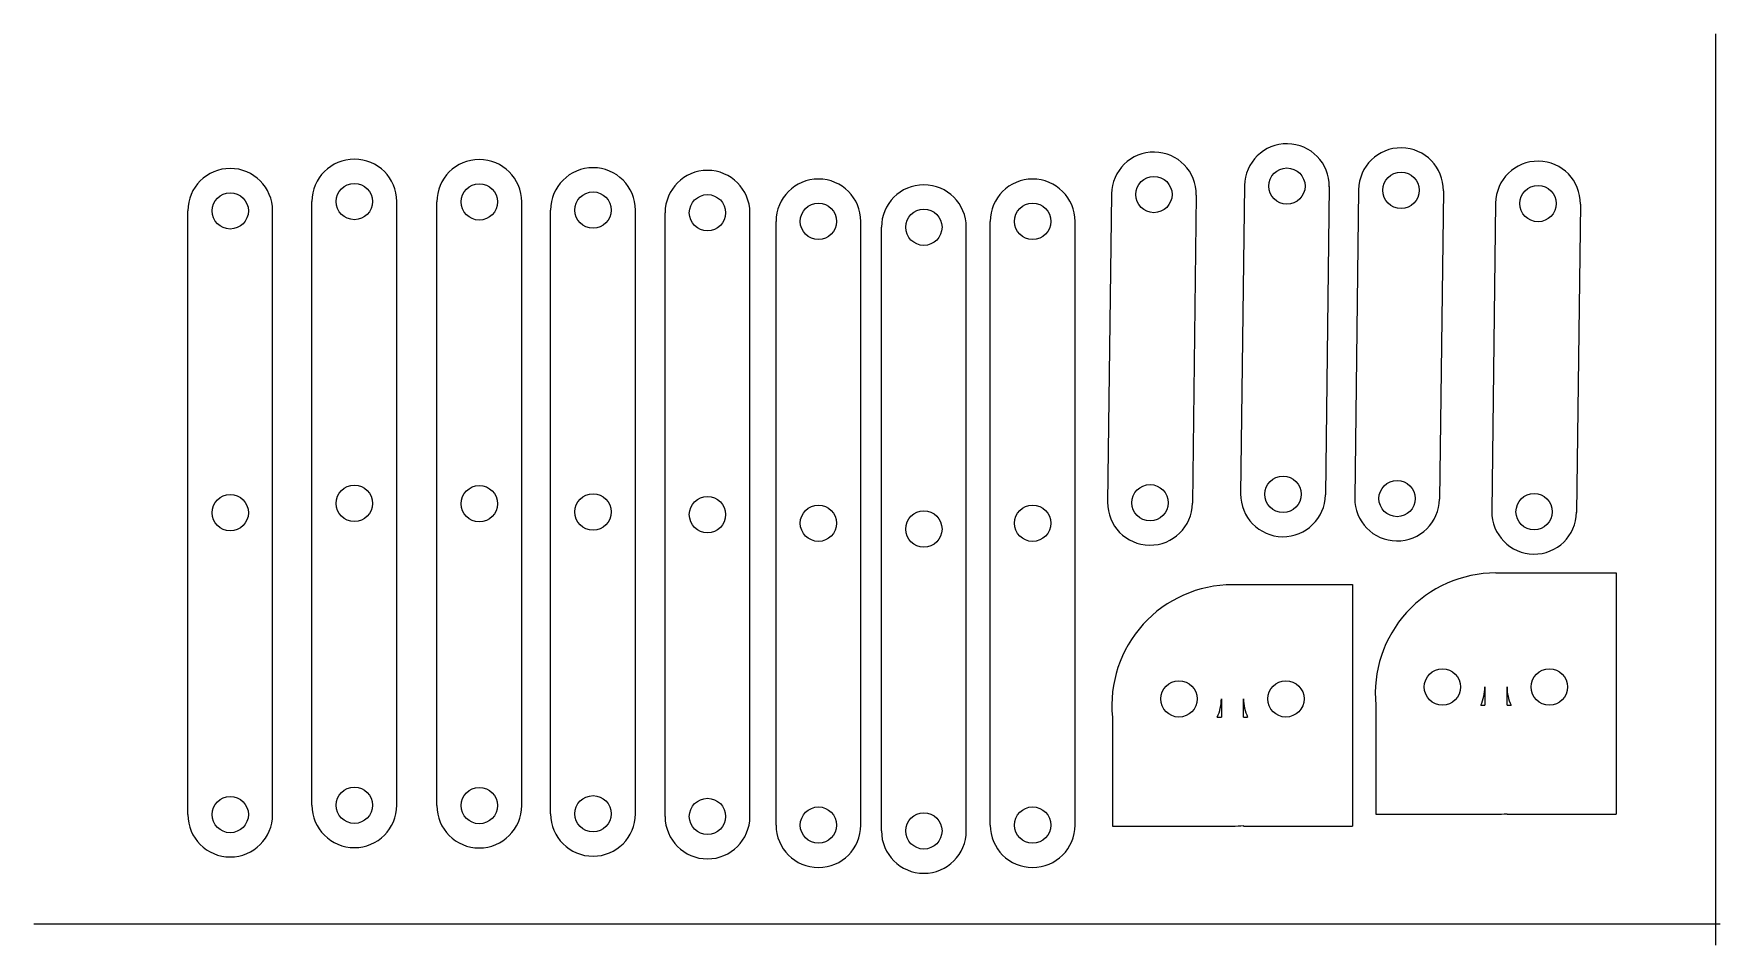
# Model space of a CAD drawing. Extents: x 0 to 139, y 230 to 305.
import ezdxf

# ---------------------------------------------------------------- set-up
doc = ezdxf.new("R2010")
doc.units = 0
doc.header["$LTSCALE"] = 12.7
doc.layers.add('SKETCHED_GEOMETRY', color=1, linetype='CONTINUOUS')
doc.layers.add('VISIBLE', color=1, linetype='CONTINUOUS')

msp = doc.modelspace()

# ---------------------------------------------------------------- linework, layer by layer
at = {"layer": 'SKETCHED_GEOMETRY'}
for p, q in [((138.84, 304.82), (138.84, 229.57)), ((139.23, 231.31), (0, 231.31))]:
    msp.add_line(p, q, dxfattribs=at)
at = {"layer": 'VISIBLE'}
for p, q in [((88.97, 291.59), (88.65, 266.15)), ((95.97, 291.5), (95.65, 266.06)), ((99.95, 292.29), (99.63, 266.84)), ((106.95, 292.2), (106.63, 266.75)), ((109.37, 291.94), (109.05, 266.49)), ((116.37, 291.85), (116.05, 266.41)), ((12.72, 240.36), (12.72, 290.2)), ((19.72, 240.36), (19.72, 290.2)), ((22.97, 241.13), (22.97, 290.97)), ((29.97, 241.13), (29.97, 290.97)), ((33.28, 241.1), (33.28, 290.94)), ((40.28, 241.1), (40.28, 290.94)), ((42.67, 240.42), (42.67, 290.26)), ((49.67, 240.42), (49.67, 290.26)), ((52.12, 240.2), (52.12, 290.04)), ((59.12, 240.2), (59.12, 290.04)), ((120.68, 290.85), (120.36, 265.4)), ((127.68, 290.76), (127.36, 265.31)), ((61.28, 239.49), (61.28, 289.33)), ((68.28, 239.49), (68.28, 289.33)), ((69.98, 239.01), (69.98, 288.85)), ((76.98, 239.01), (76.98, 288.85)), ((78.96, 239.49), (78.96, 289.33)), ((85.96, 239.49), (85.96, 289.33)), ((98.96, 259.34), (108.87, 259.34)), ((108.87, 259.34), (108.87, 239.41)), ((120.71, 260.31), (130.62, 260.31)), ((130.62, 260.31), (130.62, 240.39)), ((119.79, 250.89), (119.79, 249.39)), ((121.62, 249.39), (121.62, 250.89)), ((98.04, 249.91), (98.04, 248.41)), ((99.87, 248.41), (99.87, 249.91)), ((110.79, 249.39), (110.79, 240.39)), ((119.45, 249.39), (119.79, 249.39)), ((121.62, 249.39), (121.96, 249.39)), ((89.04, 248.41), (89.04, 239.41)), ((97.7, 248.41), (98.04, 248.41)), ((99.87, 248.41), (100.21, 248.41)), ((110.79, 240.39), (120.71, 240.39)), ((121.62, 240.39), (121.62, 240.43)), ((121.62, 240.39), (130.62, 240.39)), ((89.04, 239.41), (98.96, 239.41)), ((99.87, 239.41), (99.87, 239.45)), ((99.87, 239.41), (108.87, 239.41))]:
    msp.add_line(p, q, dxfattribs=at)
for centre in [(26.47, 290.97), (36.78, 290.94), (92.47, 291.55), (103.45, 292.24), (112.87, 291.9), (16.22, 290.2), (46.17, 290.26), (55.62, 290.04), (124.18, 290.8), (64.78, 289.33), (73.48, 288.85), (82.46, 289.33), (26.47, 266.05), (36.78, 266.02), (92.15, 266.1), (103.13, 266.8), (112.55, 266.45), (16.22, 265.28), (46.17, 265.34), (55.62, 265.12), (123.86, 265.36), (64.78, 264.41), (73.48, 263.93), (82.46, 264.41), (116.29, 250.89), (125.12, 250.89), (94.54, 249.91), (103.37, 249.91), (26.47, 241.13), (36.78, 241.1), (16.22, 240.36), (46.17, 240.42), (55.62, 240.2), (64.78, 239.49), (82.46, 239.49), (73.48, 239.01)]:
    msp.add_circle(centre, 1.5, dxfattribs=at)
for centre, radius, start, end in [((103.45, 292.24), 3.5, 359.2804, 179.2804), ((112.87, 291.9), 3.5, 359.2804, 179.2804), ((26.47, 290.97), 3.5, 0, 180), ((36.78, 290.94), 3.5, 0, 180), ((92.47, 291.55), 3.5, 359.2804, 179.2804), ((124.18, 290.8), 3.5, 359.2804, 179.2804), ((16.22, 290.2), 3.5, 0, 180), ((46.17, 290.26), 3.5, 0, 180), ((55.62, 290.04), 3.5, 0, 180), ((64.78, 289.33), 3.5, 0, 180), ((82.46, 289.33), 3.5, 0, 180), ((73.48, 288.85), 3.5, 0, 180), ((92.15, 266.1), 3.5, 179.2804, 359.2804), ((103.13, 266.8), 3.5, 179.2804, 359.2804), ((112.55, 266.45), 3.5, 179.2804, 359.2804), ((123.86, 265.36), 3.5, 179.2804, 359.2804), ((98.96, 249.37), 9.96, 90, 185.5486), ((120.71, 250.35), 9.96, 90, 185.5486), ((116.29, 250.89), 3.5, 334.6231, 0), ((125.12, 250.89), 3.5, 180, 205.3769), ((94.54, 249.91), 3.5, 334.6231, 0), ((103.37, 249.91), 3.5, 180, 205.3769), ((26.47, 241.13), 3.5, 180, 0), ((36.78, 241.1), 3.5, 180, 0), ((16.22, 240.36), 3.5, 180, 0), ((46.17, 240.42), 3.5, 180, 0), ((55.62, 240.2), 3.5, 180, 0), ((64.78, 239.49), 3.5, 180, 0), ((82.46, 239.49), 3.5, 180, 0), ((120.71, 250.35), 9.96, 270, 275.2789), ((73.48, 239.01), 3.5, 180, 0), ((98.96, 249.37), 9.96, 270, 275.2789)]:
    msp.add_arc(centre, radius, start, end, dxfattribs=at)

doc.saveas('drawing.dxf')
